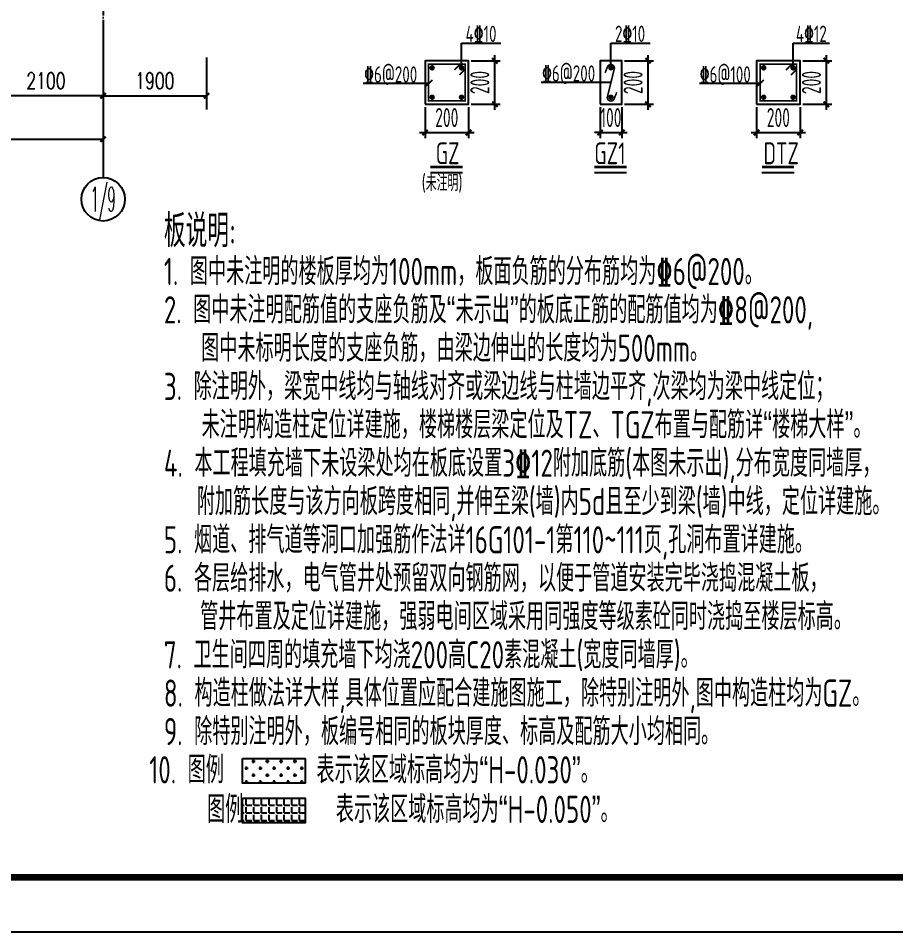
# Model space of a CAD drawing. Extents: x -441005 to 725361, y -182459 to 319313.
# Drawn here: x 202392 to 218507, y 7050 to 23822 of the extents above; entities that cross this region are included whole.
import ezdxf
from ezdxf.enums import TextEntityAlignment as Align

# ---------------------------------------------------------------- set-up
doc = ezdxf.new("R2010")
doc.units = 0
doc.header["$LTSCALE"] = 100
doc.linetypes.add('DOTE', pattern=[2.42, 2, -0.2, 0.02, -0.2])
doc.layers.get('0').update_dxf_attribs({"linetype": 'CONTINUOUS'})
doc.layers.get('Defpoints').update_dxf_attribs({"linetype": 'CONTINUOUS'})
for name, color, linetype in [('AXIS', 3, 'CONTINUOUS'), ('AXIS_TEXT', 7, 'CONTINUOUS'), ('B板筋标注', 7, 'CONTINUOUS'), ('DOTE', 8, 'DOTE'), ('D大样&索引', 7, 'CONTINUOUS'), ('REIN', 1, 'CONTINUOUS'), ('S说明&图名', 4, 'CONTINUOUS'), ('图框', 7, 'CONTINUOUS')]:
    doc.layers.add(name, color=color, linetype=linetype)
doc.styles.add('_TCH_AXIS', font='COMPLEX', dxfattribs={"bigfont": 'GBCBIG'})
doc.styles.add('_TCH_DIM_T3', font='simplex_.ttf', dxfattribs={"width": 0.705882, "bigfont": 'GBCBIG'})
doc.styles.add('COMPLEX', font='COMPLEX')
doc.styles.add('TSSD_Dimension', font='tssdeng.shx', dxfattribs={"width": 0.62, "bigfont": '1.shx'})
doc.styles.add('TSSD_Rein', font='Tssdeng.shx', dxfattribs={"width": 0.7, "bigfont": '1.shx'})
doc.dimstyles.new('_TCH_ARCH&&100', dxfattribs={"dimtxt": 297.5, "dimasz": 100, "dimexe": 250, "dimexo": 300, "dimgap": 126.25, "dimtad": 1, "dimdec": 0, "dimzin": 0, "dimdsep": 46, "dimtxsty": '_TCH_DIM_T3', "dimblk": 'ARCHTICK', "dimcen": 0.09, "dimclrt": 7, "dimazin": 2, "dimtfac": 1, "dimtdec": 0, "dimtix": 1, "dimtmove": 2, "dimatfit": 3, "dimfxl": 0, "dimtolj": 1, "dimtzin": 0, "dimarcsym": 0})
doc.dimstyles.new('TSSD_25_100', dxfattribs={"dimtxt": 350, "dimasz": 100, "dimexe": 100, "dimexo": 50, "dimgap": 100, "dimtad": 1, "dimdec": 0, "dimlfac": 0.25, "dimzin": 0, "dimdsep": 46, "dimtxsty": 'TSSD_Dimension', "dimblk": 'ARCHTICK', "dimcen": 0, "dimdle": 100, "dimclrt": 7, "dimadec": 0, "dimazin": 0, "dimtfac": 1, "dimtdec": 0, "dimtix": 1, "dimtmove": 2, "dimatfit": 3, "dimfxl": 0, "dimtolj": 1, "dimtzin": 0, "dimarcsym": 0})

# ---------------------------------------------------------------- blocks, each defined once
blk = doc.blocks.new('_ArchTick')
at = {"color": 0, "linetype": 'ByBlock', "const_width": 0.4}
blk.add_lwpolyline([(-0.5, -0.5), (0.5, 0.5)], dxfattribs=at)
blk = doc.blocks.new('*D180')
at = {"layer": 'AXIS', "color": 0, "lineweight": -2}
for p, q in [((150100, 23100), (150100, 21350)), ((203950, 23100), (203950, 21350)), ((150100, 21600), (203950, 21600))]:
    blk.add_line(p, q, dxfattribs=at)
at = {"layer": 'Defpoints', "color": 0}
for p in [(150100, 23400), (203950, 23400), (203950, 21600)]:
    blk.add_point(p, dxfattribs=at)
at = {"layer": 'AXIS', "color": 0, "lineweight": -2, "xscale": 100, "yscale": 100, "zscale": 100, "rotation": 180}
blk.add_blockref('_ArchTick', (150100, 21600), dxfattribs=at)
at = {"layer": 'AXIS', "color": 0, "lineweight": -2, "xscale": 100, "yscale": 100, "zscale": 100}
blk.add_blockref('_ArchTick', (203950, 21600), dxfattribs=at)
at = {"layer": 'AXIS', "color": 7, "insert": (177025, 21875), "char_height": 297.5, "attachment_point": 5, "style": '_TCH_DIM_T3'}
blk.add_mtext('\\A1;53850', dxfattribs=at)
blk = doc.blocks.new('_AXISO')
blk.add_circle((0, 0), 0.5)
at = {"layer": 'AXIS_TEXT', "style": 'COMPLEX', "width": 1.041667}
blk.add_attdef('A', text='', height=0.56, dxfattribs=at).set_placement((-0.25, -0.28), (0.25, -0.28), align=Align.FIT)
blk = doc.blocks.new('*D185')
at = {"layer": 'AXIS', "color": 0, "lineweight": -2}
for p, q in [((201850, 23100), (201850, 22150)), ((203950, 23100), (203950, 22150)), ((203950, 22400), (201850, 22400))]:
    blk.add_line(p, q, dxfattribs=at)
at = {"layer": 'Defpoints', "color": 0}
for p in [(201850, 23400), (203950, 23400), (201850, 22400)]:
    blk.add_point(p, dxfattribs=at)
at = {"layer": 'AXIS', "color": 0, "lineweight": -2, "xscale": 100, "yscale": 100, "zscale": 100, "rotation": 180}
blk.add_blockref('_ArchTick', (201850, 22400), dxfattribs=at)
at = {"layer": 'AXIS', "color": 0, "lineweight": -2, "xscale": 100, "yscale": 100, "zscale": 100}
blk.add_blockref('_ArchTick', (203950, 22400), dxfattribs=at)
at = {"layer": 'AXIS', "color": 7, "insert": (202900, 22675), "char_height": 297.5, "attachment_point": 5, "style": '_TCH_DIM_T3'}
blk.add_mtext('\\A1;2100', dxfattribs=at)
blk = doc.blocks.new('*D199')
at = {"layer": 'AXIS', "color": 0, "lineweight": -2}
for p, q in [((203950, 23100), (203950, 22150)), ((205850, 23100), (205850, 22150)), ((203950, 22400), (205850, 22400))]:
    blk.add_line(p, q, dxfattribs=at)
at = {"layer": 'Defpoints', "color": 0}
for p in [(203950, 23400), (205850, 23400), (205850, 22400)]:
    blk.add_point(p, dxfattribs=at)
at = {"layer": 'AXIS', "color": 0, "lineweight": -2, "xscale": 100, "yscale": 100, "zscale": 100, "rotation": 180}
blk.add_blockref('_ArchTick', (203950, 22400), dxfattribs=at)
at = {"layer": 'AXIS', "color": 0, "lineweight": -2, "xscale": 100, "yscale": 100, "zscale": 100}
blk.add_blockref('_ArchTick', (205850, 22400), dxfattribs=at)
at = {"layer": 'AXIS', "color": 7, "insert": (204900, 22675), "char_height": 297.5, "attachment_point": 5, "style": '_TCH_DIM_T3'}
blk.add_mtext('\\A1;1900', dxfattribs=at)
blk = doc.blocks.new('A2+1_2')
at = {"layer": '图框'}
blk.add_lwpolyline([(0, 0), (89100, 0), (89100, 42000), (0, 42000)], close=True, dxfattribs=at)
at = {"layer": '图框', "const_width": 120}
blk.add_lwpolyline([(2500, 1000), (88100, 1000), (88100, 41000), (2500, 41000)], close=True, dxfattribs=at)
blk = doc.blocks.new('*D1791')
at = {"layer": 'Defpoints', "color": 0}
for p in [(213076, 22243), (213476, 22243), (213476, 21724)]:
    blk.add_point(p, dxfattribs=at)
at = {"layer": 'D大样&索引', "color": 0, "lineweight": -2}
for p, q in [((213076, 22193), (213076, 21624)), ((213476, 22193), (213476, 21624)), ((213076, 21724), (212976, 21724)), ((213076, 21724), (213476, 21724)), ((213476, 21724), (213576, 21724))]:
    blk.add_line(p, q, dxfattribs=at)
at = {"layer": 'D大样&索引', "color": 0, "lineweight": -2, "xscale": 100, "yscale": 100, "zscale": 100}
blk.add_blockref('_ArchTick', (213076, 21724), dxfattribs=at)
at = {"layer": 'D大样&索引', "color": 0, "lineweight": -2, "xscale": 100, "yscale": 100, "zscale": 100, "rotation": 180}
blk.add_blockref('_ArchTick', (213476, 21724), dxfattribs=at)
at = {"layer": 'D大样&索引', "color": 7, "insert": (213276, 21999), "char_height": 350, "attachment_point": 5, "style": 'TSSD_Dimension'}
blk.add_mtext('\\A1;100', dxfattribs=at)
blk = doc.blocks.new('*D1792')
at = {"layer": 'Defpoints', "color": 0}
for p in [(213476, 23043), (213958, 23043), (213476, 22243)]:
    blk.add_point(p, dxfattribs=at)
at = {"layer": 'D大样&索引', "color": 0, "lineweight": -2}
for p, q in [((213526, 23043), (214058, 23043)), ((213958, 22143), (213958, 23143)), ((213526, 22243), (214058, 22243))]:
    blk.add_line(p, q, dxfattribs=at)
at = {"layer": 'D大样&索引', "color": 0, "lineweight": -2, "xscale": 100, "yscale": 100, "zscale": 100}
for p, rotation in [((213958, 23043), 90), ((213958, 22243), 270)]:
    blk.add_blockref('_ArchTick', p, dxfattribs=dict(at, rotation=rotation))
at = {"layer": 'D大样&索引', "color": 7, "insert": (213683, 22643), "char_height": 350, "attachment_point": 5, "rotation": 90, "style": 'TSSD_Dimension'}
blk.add_mtext('\\A1;200', dxfattribs=at)
blk = doc.blocks.new('*D1793')
at = {"layer": 'Defpoints', "color": 0}
for p in [(215951, 22243), (216751, 22243), (216751, 21724)]:
    blk.add_point(p, dxfattribs=at)
at = {"layer": 'D大样&索引', "color": 0, "lineweight": -2}
for p, q in [((215951, 22193), (215951, 21624)), ((216751, 22193), (216751, 21624)), ((215851, 21724), (216851, 21724))]:
    blk.add_line(p, q, dxfattribs=at)
at = {"layer": 'D大样&索引', "color": 0, "lineweight": -2, "xscale": 100, "yscale": 100, "zscale": 100, "rotation": 180}
blk.add_blockref('_ArchTick', (215951, 21724), dxfattribs=at)
at = {"layer": 'D大样&索引', "color": 0, "lineweight": -2, "xscale": 100, "yscale": 100, "zscale": 100}
blk.add_blockref('_ArchTick', (216751, 21724), dxfattribs=at)
at = {"layer": 'D大样&索引', "color": 7, "insert": (216351, 21999), "char_height": 350, "attachment_point": 5, "style": 'TSSD_Dimension'}
blk.add_mtext('\\A1;200', dxfattribs=at)
blk = doc.blocks.new('*D1794')
at = {"layer": 'Defpoints', "color": 0}
for p in [(216751, 23043), (217233, 23043), (216751, 22243)]:
    blk.add_point(p, dxfattribs=at)
at = {"layer": 'D大样&索引', "color": 0, "lineweight": -2}
for p, q in [((216801, 23043), (217333, 23043)), ((217233, 22143), (217233, 23143)), ((216801, 22243), (217333, 22243))]:
    blk.add_line(p, q, dxfattribs=at)
at = {"layer": 'D大样&索引', "color": 0, "lineweight": -2, "xscale": 100, "yscale": 100, "zscale": 100}
for p, rotation in [((217233, 23043), 90), ((217233, 22243), 270)]:
    blk.add_blockref('_ArchTick', p, dxfattribs=dict(at, rotation=rotation))
at = {"layer": 'D大样&索引', "color": 7, "insert": (216958, 22643), "char_height": 350, "attachment_point": 5, "rotation": 90, "style": 'TSSD_Dimension'}
blk.add_mtext('\\A1;200', dxfattribs=at)
blk = doc.blocks.new('*D1795')
at = {"layer": 'Defpoints', "color": 0}
for p in [(209862, 22243), (210662, 22243), (210662, 21724)]:
    blk.add_point(p, dxfattribs=at)
at = {"layer": 'D大样&索引', "color": 0, "lineweight": -2}
for p, q in [((209862, 22193), (209862, 21624)), ((210662, 22193), (210662, 21624)), ((209762, 21724), (210762, 21724))]:
    blk.add_line(p, q, dxfattribs=at)
at = {"layer": 'D大样&索引', "color": 0, "lineweight": -2, "xscale": 100, "yscale": 100, "zscale": 100, "rotation": 180}
blk.add_blockref('_ArchTick', (209862, 21724), dxfattribs=at)
at = {"layer": 'D大样&索引', "color": 0, "lineweight": -2, "xscale": 100, "yscale": 100, "zscale": 100}
blk.add_blockref('_ArchTick', (210662, 21724), dxfattribs=at)
at = {"layer": 'D大样&索引', "color": 7, "insert": (210262, 21999), "char_height": 350, "attachment_point": 5, "style": 'TSSD_Dimension'}
blk.add_mtext('\\A1;200', dxfattribs=at)
blk = doc.blocks.new('*D1796')
at = {"layer": 'Defpoints', "color": 0}
for p in [(210662, 23043), (211144, 23043), (210662, 22243)]:
    blk.add_point(p, dxfattribs=at)
at = {"layer": 'D大样&索引', "color": 0, "lineweight": -2}
for p, q in [((210712, 23043), (211244, 23043)), ((211144, 22143), (211144, 23143)), ((210712, 22243), (211244, 22243))]:
    blk.add_line(p, q, dxfattribs=at)
at = {"layer": 'D大样&索引', "color": 0, "lineweight": -2, "xscale": 100, "yscale": 100, "zscale": 100}
for p, rotation in [((211144, 23043), 90), ((211144, 22243), 270)]:
    blk.add_blockref('_ArchTick', p, dxfattribs=dict(at, rotation=rotation))
at = {"layer": 'D大样&索引', "color": 7, "insert": (210869, 22643), "char_height": 350, "attachment_point": 5, "rotation": 90, "style": 'TSSD_Dimension'}
blk.add_mtext('\\A1;200', dxfattribs=at)

msp = doc.modelspace()

# ---------------------------------------------------------------- hatches: boundary and pattern name
at = {"layer": 'B板筋标注'}
h = msp.add_hatch(dxfattribs=at)
h.set_pattern_fill('CROSS', color=6, scale=20, style=0)
h.set_pattern_definition([(0, (380924.06, 129813.07), (127, 127), [63.5, -190.5]), (90, (380955.81, 129781.32), (-127, 127), [63.5, -190.5])])
h.paths.add_polyline_path([(207658.7, 10228), (206509.7, 10228), (206509.7, 9775), (207658.7, 9775)])
h = msp.add_hatch(dxfattribs=at)
h.set_pattern_fill('ANGLE', color=5, scale=20, style=0)
h.set_pattern_definition([(0, (150000, 141250), (0, 139.7), [101.6, -38.1]), (90, (150000, 141250), (-139.7, 9e-15), [101.6, -38.1])])
h.paths.add_polyline_path([(207658.7, 9503), (206509.7, 9503), (206509.7, 9050), (207658.7, 9050)])

# ---------------------------------------------------------------- linework, layer by layer
at = {"layer": 'AXIS'}
msp.add_line((203950, 23400), (203950, 20900), dxfattribs=at)
at = {"layer": 'DOTE', "ltscale": 2}
msp.add_line((203950, 29600), (203950, 23400), dxfattribs=at)
at = {"layer": 'D大样&索引'}
for p, q in [((210532.2, 23362.5), (211254, 23362.5)), ((210532.2, 22912.5), (210532.2, 23362.5)), ((213275.9, 23362.5), (213997.8, 23362.5)), ((213275.9, 22912.5), (213275.9, 23362.5)), ((216620.9, 23362.5), (217289.8, 23362.5)), ((216620.9, 22912.5), (216620.9, 23362.5)), ((209857.4, 22554.5), (209997, 22694)), ((215946.2, 22554.5), (216085.7, 22694)), ((209927.2, 22624.2), (208725, 22624.2)), ((213275.9, 22642.5), (211992.5, 22642.5)), ((216015.9, 22624.2), (214905.7, 22624.2)), ((209960.8, 20992), (210550.9, 20992)), ((212973.9, 20992), (213564, 20992)), ((216049.6, 20992), (216639.7, 20992))]:
    msp.add_line(p, q, dxfattribs=at)
for points in [[(209862.2, 22242.5), (210662.2, 22242.5), (210662.2, 23042.5), (209862.2, 23042.5)], [(213075.9, 22242.5), (213475.9, 22242.5), (213475.9, 23042.5), (213075.9, 23042.5)], [(215950.9, 22242.5), (216750.9, 22242.5), (216750.9, 23042.5), (215950.9, 23042.5)]]:
    msp.add_lwpolyline(points, close=True, dxfattribs=at)
at = {"layer": 'D大样&索引', "const_width": 50}
for points in [[(209960.8, 21092.1), (210550.9, 21092.1)], [(212973.9, 21092.1), (213564, 21092.1)], [(216049.6, 21092.1), (216639.7, 21092.1)]]:
    msp.add_lwpolyline(points, dxfattribs=at)
at = {"layer": 'REIN', "color": 1, "const_width": 30}
for points in [[(210401.4, 22873.6), (210505.3, 22977.5), (210597.2, 22977.5), (210597.2, 22307.5), (209927.2, 22307.5), (209927.2, 22977.5), (210597.2, 22977.5), (210597.2, 22885.7), (210493.3, 22781.7)], [(216490.1, 22873.6), (216594.1, 22977.5), (216685.9, 22977.5), (216685.9, 22307.5), (216015.9, 22307.5), (216015.9, 22977.5), (216685.9, 22977.5), (216685.9, 22885.7), (216582.1, 22781.7)]]:
    msp.add_lwpolyline(points, dxfattribs=at)
at = {"layer": 'REIN', "const_width": 30}
msp.add_lwpolyline([(213168.5, 22822), (213214.2, 22932.9, -0.9308947), (213337.7, 22892.1), (213214.2, 22392.9, 1.0742353), (213337.7, 22352.1), (213383.4, 22463)], format="xyb", dxfattribs=at)
at = {"layer": 'REIN', "color": 1, "const_width": 50}
for points in [[(209967.2, 22912.5, 1), (210017.2, 22912.5, 1)], [(210507.2, 22912.5, 1), (210557.2, 22912.5, 1)], [(213250.9, 22912.5, 1), (213300.9, 22912.5, 1)], [(216055.9, 22912.5, 1), (216105.9, 22912.5, 1)], [(216595.9, 22912.5, 1), (216645.9, 22912.5, 1)], [(209967.2, 22372.5, -1), (210017.2, 22372.5, -1)], [(210507.2, 22372.5, -1), (210557.2, 22372.5, -1)], [(213250.9, 22372.5, -1), (213300.9, 22372.5, -1)], [(216055.9, 22372.5, -1), (216105.9, 22372.5, -1)], [(216595.9, 22372.5, -1), (216645.9, 22372.5, -1)]]:
    msp.add_lwpolyline(points, format="xyb", close=True, dxfattribs=at)
at = {"layer": 'S说明&图名'}
for points in [[(206509.7, 10228), (207658.7, 10228), (207658.7, 9775), (206509.7, 9775)], [(206509.7, 9503), (207658.7, 9503), (207658.7, 9050), (206509.7, 9050)]]:
    msp.add_lwpolyline(points, close=True, dxfattribs=at)

# ---------------------------------------------------------------- block references
msp.add_blockref('A2+1_2', (139600, 7050))
at = {"layer": 'AXIS'}
ref = msp.add_blockref('_AXISO', (203950, 20500), dxfattribs=dict(at, xscale=800, yscale=800, zscale=800))
ref.add_attrib('A', '1/9', dxfattribs={"layer": 'AXIS_TEXT', "height": 452.55, "style": '_TCH_AXIS', "width": 0.411765}).set_placement((203723.7, 20273.7), (204176.3, 20273.7), align=Align.FIT)

# ---------------------------------------------------------------- texts
at = {"layer": 'D大样&索引', "style": 'TSSD_Rein', "width": 0.7}
for s, p in [('4%%13210', (210606.8, 23686.9)), ('2%%13210', (213350.5, 23686.9)), ('4%%13212', (216673.2, 23686.9)), ('%%1326@200', (208745.1, 22940.5)), ('%%1326@200', (212012.6, 22958.8)), ('%%1326@100', (214906.9, 22940.5)), ('(未注明)', (209801.2, 20950))]:
    msp.add_text(s, height=300, dxfattribs=at).set_placement(p, align=Align.TOP_LEFT)
for s, p in [('GZ', (210058.6, 21143.3)), ('GZ1', (212971.7, 21143.3)), ('DTZ', (216077.6, 21143.3))]:
    msp.add_text(s, height=400, dxfattribs=at).set_placement(p)
at = {"layer": 'S说明&图名', "style": 'TSSD_Rein', "width": 0.7}
for s, height, p in [('板说明:', 600, (205065.6, 19618.9)), ('1. 图中未注明的楼板厚均为100mm，板面负筋的分布筋均为%%1326@200。', 500, (205065.6, 18922.8)), ('2. 图中未注明配筋值的支座负筋及“未示出”的板底正筋的配筋值均为%%1328@200,', 500, (205065.6, 18218.9)), ('   图中未标明长度的支座负筋，由梁边伸出的长度均为500mm。', 500, (205114.4, 17515.1)), ('3. 除注明外，梁宽中线均与轴线对齐或梁边线与柱墙边平齐,次梁均为梁中线定位；', 500, (205065.6, 16811.3)), ('   未注明构造柱定位详建施，楼梯楼层梁定位及TZ、TGZ布置与配筋详“楼梯大样”。', 500, (205121.7, 16107.4)), ('4. 本工程填充墙下未设梁处均在板底设置3%%13212附加底筋(本图未示出),分布宽度同墙厚，', 500, (205065.6, 15403.6)), ('附加筋长度与该方向板跨度相同,并伸至梁(墙)内5d且至少到梁(墙)中线，定位详建施。', 500, (205670.9, 14699.7)), ('5. 烟道、排气道等洞口加强筋作法详16G101-1第110~111页,孔洞布置详建施。', 500, (205065.6, 13995.9)), ('6. 各层给排水，电气管井处预留双向钢筋网，以便于管道安装完毕浇捣混凝土板，', 500, (205065.6, 13292)), ('   管井布置及定位详建施，强弱电间区域采用同强度等级素砼同时浇捣至楼层标高。', 500, (205095, 12588.2)), ('7. 卫生间四周的填充墙下均浇200高C20素混凝土(宽度同墙厚)。', 500, (205065.6, 11884.3)), ('8. 构造柱做法详大样,具体位置应配合建施图施工，除特别注明外,图中构造柱均为GZ。', 500, (205065.6, 11180.5)), ('9. 除特别注明外，板编号相同的板块厚度、标高及配筋大小均相同。', 500, (205065.6, 10476.6)), ('10. 图例        表示该区域标高均为“H-0.030”。', 500, (204796.2, 9772.8)), ('     图例        表示该区域标高均为“H-0.050”。', 500, (204796.2, 9047.8))]:
    msp.add_text(s, height=height, dxfattribs=at).set_placement(p)

# ---------------------------------------------------------------- dimensions: what is measured, and where the dimension line sits
at = {"layer": 'AXIS'}
for p1, p2, distance, picture, middle in [((150100, 23400), (203950, 23400), -1800, '*D180', (177025, 21875)), ((203950, 23400), (201850, 23400), 1000, '*D185', (202900, 22675))]:
    dim = msp.add_aligned_dim(p1=p1, p2=p2, distance=distance, dimstyle='_TCH_ARCH&&100', dxfattribs=at)
    dim.commit()
    dim.dimension.update_dxf_attribs({"geometry": picture, "text_midpoint": middle})
dim = msp.add_linear_dim(base=(205850, 22400), p1=(203950, 23400), p2=(205850, 23400), dimstyle='_TCH_ARCH&&100', dxfattribs=at)
dim.commit()
dim.dimension.update_dxf_attribs({"geometry": '*D199', "text_midpoint": (204900, 22675)})
at = {"layer": 'D大样&索引'}
for base, p1, p2, picture, middle in [((211143.9, 23042.5), (210662.2, 22242.5), (210662.2, 23042.5), '*D1796', (210868.9, 22642.5)), ((213957.6, 23042.5), (213475.9, 22242.5), (213475.9, 23042.5), '*D1792', (213682.6, 22642.5)), ((217232.6, 23042.5), (216750.9, 22242.5), (216750.9, 23042.5), '*D1794', (216957.6, 22642.5))]:
    dim = msp.add_linear_dim(base=base, p1=p1, p2=p2, angle=90, dimstyle='TSSD_25_100', dxfattribs=at)
    dim.commit()
    dim.dimension.update_dxf_attribs({"geometry": picture, "text_midpoint": middle})
for base, p1, p2, picture, middle in [((210662.2, 21723.8), (209862.2, 22242.5), (210662.2, 22242.5), '*D1795', (210262.2, 21998.8)), ((213475.9, 21723.8), (213075.9, 22242.5), (213475.9, 22242.5), '*D1791', (213275.9, 21998.8)), ((216750.9, 21723.8), (215950.9, 22242.5), (216750.9, 22242.5), '*D1793', (216350.9, 21998.8))]:
    dim = msp.add_linear_dim(base=base, p1=p1, p2=p2, dimstyle='TSSD_25_100', dxfattribs=at)
    dim.commit()
    dim.dimension.update_dxf_attribs({"geometry": picture, "text_midpoint": middle})

doc.saveas('drawing.dxf')
